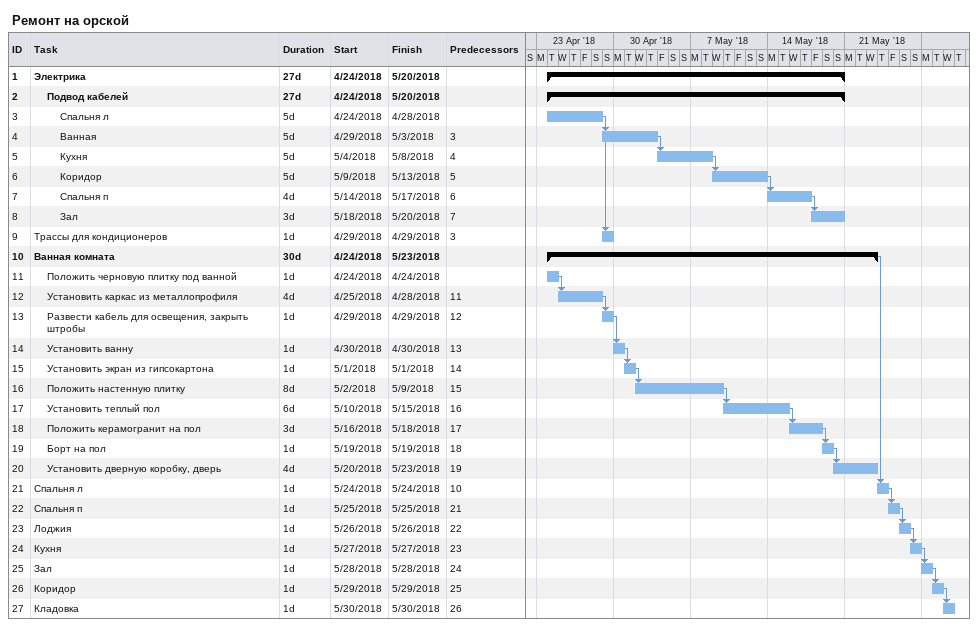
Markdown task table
Ремонт на орской

| ID | Level | Task | Duration | Start | Finish | Predecessors |
|---|---|---|---|---|---|---|
| 1 | 1 | **Электрика** | 27d | 2018-04-24 | 2018-05-20 |  |
| 2 | 2 | **Подвод кабелей** | 27d | 2018-04-24 | 2018-05-20 |  |
| 3 | 3 | Спальня л | 5d | 2018-04-24 | 2018-04-28 |  |
| 4 | 3 | Ванная | 5d | 2018-04-29 | 2018-05-03 | 3 |
| 5 | 3 | Кухня | 5d | 2018-05-04 | 2018-05-08 | 4 |
| 6 | 3 | Коридор | 5d | 2018-05-09 | 2018-05-13 | 5 |
| 7 | 3 | Спальня п | 4d | 2018-05-14 | 2018-05-17 | 6 |
| 8 | 3 | Зал | 3d | 2018-05-18 | 2018-05-20 | 7 |
| 9 | 1 | Трассы для кондиционеров | 1d | 2018-04-29 | 2018-04-29 | 3 |
| 10 | 1 | **Ванная комната** | 30d | 2018-04-24 | 2018-05-23 |  |
| 11 | 2 | Положить черновую плитку под ванной | 1d | 2018-04-24 | 2018-04-24 |  |
| 12 | 2 | Установить каркас из металлопрофиля | 4d | 2018-04-25 | 2018-04-28 | 11 |
| 13 | 2 | Развести кабель для освещения, закрыть штробы | 1d | 2018-04-29 | 2018-04-29 | 12 |
| 14 | 2 | Установить ванну | 1d | 2018-04-30 | 2018-04-30 | 13 |
| 15 | 2 | Установить экран из гипсокартона | 1d | 2018-05-01 | 2018-05-01 | 14 |
| 16 | 2 | Положить настенную плитку | 8d | 2018-05-02 | 2018-05-09 | 15 |
| 17 | 2 | Установить теплый пол | 6d | 2018-05-10 | 2018-05-15 | 16 |
| 18 | 2 | Положить керамогранит на пол | 3d | 2018-05-16 | 2018-05-18 | 17 |
| 19 | 2 | Борт на пол | 1d | 2018-05-19 | 2018-05-19 | 18 |
| 20 | 2 | Установить дверную коробку, дверь | 4d | 2018-05-20 | 2018-05-23 | 19 |
| 21 | 1 | Спальня л | 1d | 2018-05-24 | 2018-05-24 | 10 |
| 22 | 1 | Спальня п | 1d | 2018-05-25 | 2018-05-25 | 21 |
| 23 | 1 | Лоджия | 1d | 2018-05-26 | 2018-05-26 | 22 |
| 24 | 1 | Кухня | 1d | 2018-05-27 | 2018-05-27 | 23 |
| 25 | 1 | Зал | 1d | 2018-05-28 | 2018-05-28 | 24 |
| 26 | 1 | Коридор | 1d | 2018-05-29 | 2018-05-29 | 25 |
| 27 | 1 | Кладовка | 1d | 2018-05-30 | 2018-05-30 | 26 |
